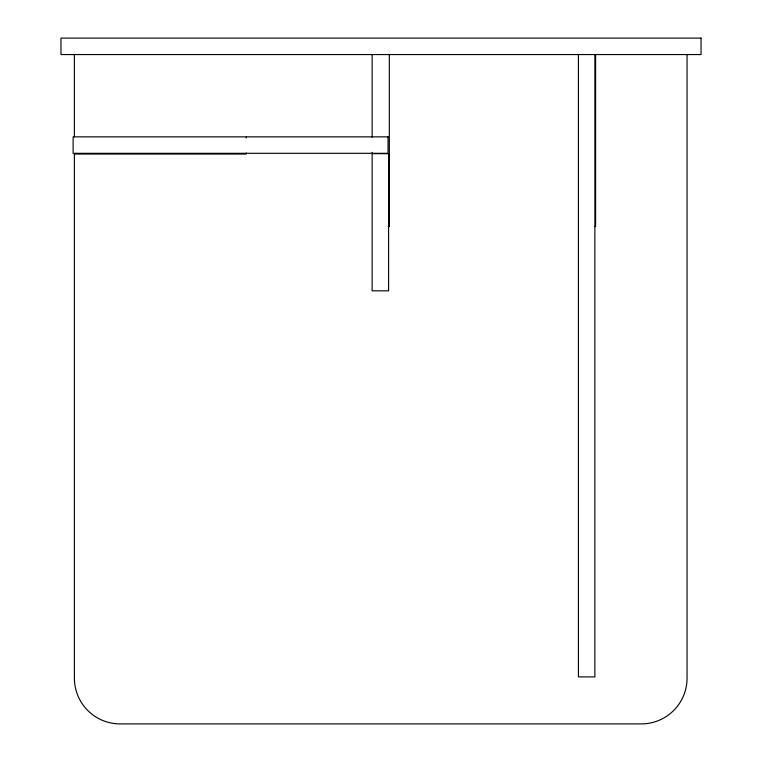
<?xml version="1.0" encoding="UTF-8"?>
<svg xmlns="http://www.w3.org/2000/svg" width="762" height="762" viewBox="0 0 762 762"><rect width="100%" height="100%" fill="white"/><g stroke="black" fill="none" stroke-linecap="round" stroke-linejoin="round"><path stroke-width="1.14" d="M372.132 153.676L388.591 153.676L388.591 290.836L372.132 290.836L372.132 152.333M388.249 226.466L389.325 226.466L389.325 54.559M594.531 226.466L595.608 226.466L595.608 54.559M687.048 54.559L687.048 678.18A45.72 45.72 0 0 1 641.328 723.9L120.12 723.9A45.72 45.72 0 0 1 74.4 678.18L74.4 154.048L246.307 154.048L246.307 152.971M594.874 54.464L594.874 676.904L578.415 676.904L578.415 54.464M372.132 54.559L372.132 137.293M246.307 136.855L246.307 137.932M74.4 54.559L74.4 136.855M701.04 38.1L60.96 38.1L60.96 54.559L701.04 54.559L701.04 38.1M388.039 136.855L73.123 136.855L73.123 153.314L388.039 153.314L388.039 136.855"/></g></svg>
